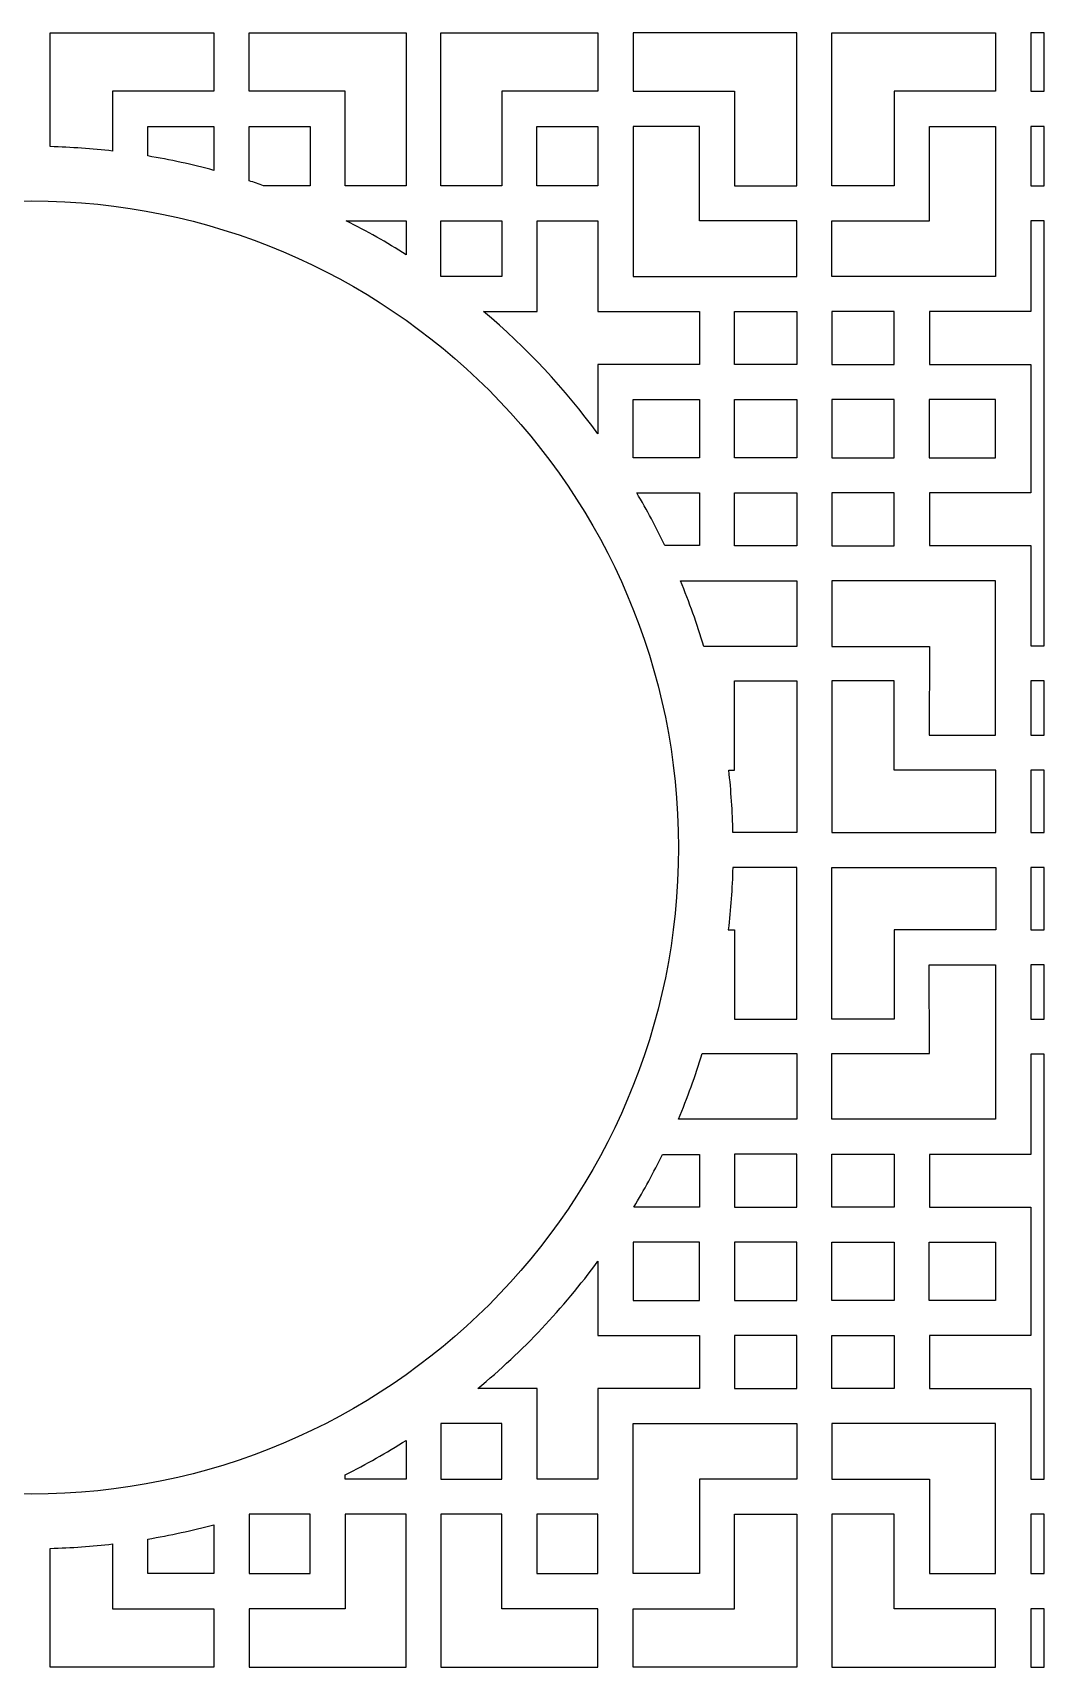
# Model space of a CAD drawing. Header units: centimetres. Extents: x -108 to 108, y -137 to 137.
# Drawn here: x -55.8 to -3.9, y -42 to 42 of the extents above; entities that cross this region are included whole.
import ezdxf

# ---------------------------------------------------------------- set-up
doc = ezdxf.new("R2010")
doc.units = ezdxf.units.CM
doc.header["$MEASUREMENT"] = 0
doc.layers.add('layer 1', color=7, linetype='Continuous')

msp = doc.modelspace()

# ---------------------------------------------------------------- linework, layer by layer
at = {"layer": 'layer 1', "color": 177}
msp.add_ellipse((-55.90237, 0.12312), major_axis=(0, 33.2), ratio=1, dxfattribs=at)
for points, knots in [([(-51.74473, 35.88549), (-51.74473, 35.88549), (-51.7463, 38.95267), (-51.7463, 38.95267), (-51.7463, 38.95267), (-51.7463, 38.95267), (-46.54131, 38.95267), (-46.54131, 38.95267), (-46.54131, 38.95267), (-46.54131, 38.95267), (-46.54131, 41.96267), (-46.54131, 41.96267), (-46.54131, 41.96267), (-46.54131, 41.96267), (-54.94381, 41.96267), (-54.94381, 41.96267), (-54.94381, 41.96267), (-54.94381, 41.96267), (-54.94383, 36.11059), (-54.94383, 36.11059), (-54.94383, 36.11059), (-53.865, 36.08239), (-52.79795, 36.00667), (-51.74473, 35.88549)], [0, 0, 0, 0, 0.14285714, 0.14285714, 0.14285714, 0.14285714, 0.28571429, 0.28571429, 0.28571429, 0.28571429, 0.42857143, 0.42857143, 0.42857143, 0.42857143, 0.57142857, 0.57142857, 0.57142857, 0.57142857, 0.71428571, 0.71428571, 0.71428571, 0.71428571, 1, 1, 1, 1]), ([(-39.80631, 38.95267), (-39.80631, 38.95267), (-39.80631, 34.10767), (-39.80631, 34.10767), (-39.80631, 34.10767), (-39.80631, 34.10767), (-36.67631, 34.10767), (-36.67631, 34.10767), (-36.67631, 34.10767), (-36.67631, 34.10767), (-36.67631, 41.96267), (-36.67631, 41.96267), (-36.67631, 41.96267), (-36.67631, 41.96267), (-44.73881, 41.96267), (-44.73881, 41.96267), (-44.73881, 41.96267), (-44.73881, 41.96267), (-44.73881, 38.95267), (-44.73881, 38.95267), (-44.73881, 38.95267), (-44.73881, 38.95267), (-39.80631, 38.95267), (-39.80631, 38.95267)], [0, 0, 0, 0, 0.14285714, 0.14285714, 0.14285714, 0.14285714, 0.28571429, 0.28571429, 0.28571429, 0.28571429, 0.42857143, 0.42857143, 0.42857143, 0.42857143, 0.57142857, 0.57142857, 0.57142857, 0.57142857, 0.71428571, 0.71428571, 0.71428571, 0.71428571, 1, 1, 1, 1]), ([(-34.89631, 41.96267), (-34.89631, 41.96267), (-34.89631, 34.10767), (-34.89631, 34.10767), (-34.89631, 34.10767), (-34.89631, 34.10767), (-31.7638, 34.10767), (-31.7638, 34.10767), (-31.7638, 34.10767), (-31.7638, 34.10767), (-31.76631, 38.95267), (-31.76631, 38.95267), (-31.76631, 38.95267), (-31.76631, 38.95267), (-26.83381, 38.95267), (-26.83381, 38.95267), (-26.83381, 38.95267), (-26.83381, 38.95267), (-26.83381, 41.96267), (-26.83381, 41.96267), (-26.83381, 41.96267), (-26.83381, 41.96267), (-34.89631, 41.96267), (-34.89631, 41.96267)], [0, 0, 0, 0, 0.14285714, 0.14285714, 0.14285714, 0.14285714, 0.28571429, 0.28571429, 0.28571429, 0.28571429, 0.42857143, 0.42857143, 0.42857143, 0.42857143, 0.57142857, 0.57142857, 0.57142857, 0.57142857, 0.71428571, 0.71428571, 0.71428571, 0.71428571, 1, 1, 1, 1]), ([(-16.62881, 41.96267), (-16.62881, 41.96267), (-16.62881, 34.10767), (-16.62881, 34.10767), (-16.62881, 34.10767), (-16.62881, 34.10767), (-19.82881, 34.10767), (-19.82881, 34.10767), (-19.82881, 34.10767), (-19.82881, 34.10767), (-19.82631, 38.95267), (-19.82631, 38.95267), (-19.82631, 38.95267), (-19.82631, 38.95267), (-25.03131, 38.95267), (-25.03131, 38.95267), (-25.03131, 38.95267), (-25.03131, 38.95267), (-25.03131, 41.96267), (-25.03131, 41.96267), (-25.03131, 41.96267), (-25.03131, 41.96267), (-16.62881, 41.96267), (-16.62881, 41.96267)], [0, 0, 0, 0, 0.14285714, 0.14285714, 0.14285714, 0.14285714, 0.28571429, 0.28571429, 0.28571429, 0.28571429, 0.42857143, 0.42857143, 0.42857143, 0.42857143, 0.57142857, 0.57142857, 0.57142857, 0.57142857, 0.71428571, 0.71428571, 0.71428571, 0.71428571, 1, 1, 1, 1]), ([(-14.82925, 41.96267), (-14.82925, 41.96267), (-14.82925, 34.10767), (-14.82925, 34.10767), (-14.82925, 34.10767), (-14.82925, 34.10767), (-11.62925, 34.10767), (-11.62925, 34.10767), (-11.62925, 34.10767), (-11.62925, 34.10767), (-11.63175, 38.95267), (-11.63175, 38.95267), (-11.63175, 38.95267), (-11.63175, 38.95267), (-6.42675, 38.95267), (-6.42675, 38.95267), (-6.42675, 38.95267), (-6.42675, 38.95267), (-6.42675, 41.96267), (-6.42675, 41.96267), (-6.42675, 41.96267), (-6.42675, 41.96267), (-14.82925, 41.96267), (-14.82925, 41.96267)], [0, 0, 0, 0, 0.14285714, 0.14285714, 0.14285714, 0.14285714, 0.28571429, 0.28571429, 0.28571429, 0.28571429, 0.42857143, 0.42857143, 0.42857143, 0.42857143, 0.57142857, 0.57142857, 0.57142857, 0.57142857, 0.71428571, 0.71428571, 0.71428571, 0.71428571, 1, 1, 1, 1]), ([(-3.92968, 38.95269), (-3.92968, 38.95269), (-4.62425, 38.95267), (-4.62425, 38.95267), (-4.62425, 38.95267), (-4.62425, 38.95267), (-4.62425, 41.96267), (-4.62425, 41.96267), (-4.62425, 41.96267), (-4.62425, 41.96267), (-3.92968, 41.96267), (-3.92968, 41.96267), (-3.92968, 41.96267), (-3.92968, 41.96267), (-3.92968, 38.95269), (-3.92968, 38.95269)], [0, 0, 0, 0, 0.2, 0.2, 0.2, 0.2, 0.4, 0.4, 0.4, 0.4, 0.6, 0.6, 0.6, 0.6, 1, 1, 1, 1]), ([(-46.54286, 34.89387), (-46.54286, 34.89387), (-46.54131, 37.15267), (-46.54131, 37.15267), (-46.54131, 37.15267), (-46.54131, 37.15267), (-49.94381, 37.15267), (-49.94381, 37.15267), (-49.94381, 37.15267), (-49.94381, 37.15267), (-49.94385, 35.63205), (-49.94385, 35.63205), (-49.94385, 35.63205), (-48.79075, 35.43991), (-47.65616, 35.19291), (-46.54286, 34.89387)], [0, 0, 0, 0, 0.2, 0.2, 0.2, 0.2, 0.4, 0.4, 0.4, 0.4, 0.6, 0.6, 0.6, 0.6, 1, 1, 1, 1]), ([(-43.99151, 34.10517), (-43.99151, 34.10517), (-41.60631, 34.10517), (-41.60631, 34.10517), (-41.60631, 34.10517), (-41.60631, 34.10517), (-41.60631, 37.15267), (-41.60631, 37.15267), (-41.60631, 37.15267), (-41.60631, 37.15267), (-44.73881, 37.15267), (-44.73881, 37.15267), (-44.73881, 37.15267), (-44.73881, 37.15267), (-44.73882, 34.35794), (-44.73882, 34.35794), (-44.73882, 34.35794), (-44.48851, 34.27635), (-44.23939, 34.19208), (-43.99151, 34.10517)], [0, 0, 0, 0, 0.16666667, 0.16666667, 0.16666667, 0.16666667, 0.33333333, 0.33333333, 0.33333333, 0.33333333, 0.5, 0.5, 0.5, 0.5, 0.66666667, 0.66666667, 0.66666667, 0.66666667, 1, 1, 1, 1]), ([(-29.96631, 34.10517), (-29.96631, 34.10517), (-26.83381, 34.10517), (-26.83381, 34.10517), (-26.83381, 34.10517), (-26.83381, 34.10517), (-26.83381, 37.15267), (-26.83381, 37.15267), (-26.83381, 37.15267), (-26.83381, 37.15267), (-29.96631, 37.15267), (-29.96631, 37.15267), (-29.96631, 37.15267), (-29.96631, 37.15267), (-29.96631, 34.10517), (-29.96631, 34.10517)], [0, 0, 0, 0, 0.2, 0.2, 0.2, 0.2, 0.4, 0.4, 0.4, 0.4, 0.6, 0.6, 0.6, 0.6, 1, 1, 1, 1]), ([(-21.62881, 32.30517), (-21.62881, 32.30517), (-16.62881, 32.31017), (-16.62881, 32.31017), (-16.62881, 32.31017), (-16.62881, 32.31017), (-16.62881, 29.45017), (-16.62881, 29.45017), (-16.62881, 29.45017), (-16.62881, 29.45017), (-25.03131, 29.45017), (-25.03131, 29.45017), (-25.03131, 29.45017), (-25.03131, 29.45017), (-25.03131, 37.15267), (-25.03131, 37.15267), (-25.03131, 37.15267), (-25.03131, 37.15267), (-21.62881, 37.15267), (-21.62881, 37.15267), (-21.62881, 37.15267), (-21.62881, 37.15267), (-21.62881, 32.30517), (-21.62881, 32.30517)], [0, 0, 0, 0, 0.14285714, 0.14285714, 0.14285714, 0.14285714, 0.28571429, 0.28571429, 0.28571429, 0.28571429, 0.42857143, 0.42857143, 0.42857143, 0.42857143, 0.57142857, 0.57142857, 0.57142857, 0.57142857, 0.71428571, 0.71428571, 0.71428571, 0.71428571, 1, 1, 1, 1]), ([(-9.82925, 32.30517), (-9.82925, 32.30517), (-14.82925, 32.31017), (-14.82925, 32.31017), (-14.82925, 32.31017), (-14.82925, 32.31017), (-14.82925, 29.45017), (-14.82925, 29.45017), (-14.82925, 29.45017), (-14.82925, 29.45017), (-6.42675, 29.45017), (-6.42675, 29.45017), (-6.42675, 29.45017), (-6.42675, 29.45017), (-6.42675, 37.15267), (-6.42675, 37.15267), (-6.42675, 37.15267), (-6.42675, 37.15267), (-9.82925, 37.15267), (-9.82925, 37.15267), (-9.82925, 37.15267), (-9.82925, 37.15267), (-9.82925, 32.30517), (-9.82925, 32.30517)], [0, 0, 0, 0, 0.14285714, 0.14285714, 0.14285714, 0.14285714, 0.28571429, 0.28571429, 0.28571429, 0.28571429, 0.42857143, 0.42857143, 0.42857143, 0.42857143, 0.57142857, 0.57142857, 0.57142857, 0.57142857, 0.71428571, 0.71428571, 0.71428571, 0.71428571, 1, 1, 1, 1]), ([(-3.92968, 34.1052), (-3.92968, 34.1052), (-4.62425, 34.10517), (-4.62425, 34.10517), (-4.62425, 34.10517), (-4.62425, 34.10517), (-4.62425, 37.15267), (-4.62425, 37.15267), (-4.62425, 37.15267), (-4.62425, 37.15267), (-3.92968, 37.15267), (-3.92968, 37.15267), (-3.92968, 37.15267), (-3.92968, 37.15267), (-3.92968, 34.1052), (-3.92968, 34.1052)], [0, 0, 0, 0, 0.2, 0.2, 0.2, 0.2, 0.4, 0.4, 0.4, 0.4, 0.6, 0.6, 0.6, 0.6, 1, 1, 1, 1]), ([(-36.67635, 30.56293), (-36.67635, 30.56293), (-36.67631, 32.30517), (-36.67631, 32.30517), (-36.67631, 32.30517), (-36.67631, 32.30517), (-39.75348, 32.3052), (-39.75348, 32.3052), (-39.75348, 32.3052), (-38.69698, 31.7739), (-37.67021, 31.19207), (-36.67635, 30.56293)], [0, 0, 0, 0, 0.25, 0.25, 0.25, 0.25, 0.5, 0.5, 0.5, 0.5, 1, 1, 1, 1]), ([(-34.89631, 29.44767), (-34.89631, 29.44767), (-31.76381, 29.44767), (-31.76381, 29.44767), (-31.76381, 29.44767), (-31.76381, 29.44767), (-31.76381, 32.30517), (-31.76381, 32.30517), (-31.76381, 32.30517), (-31.76381, 32.30517), (-34.89631, 32.30517), (-34.89631, 32.30517), (-34.89631, 32.30517), (-34.89631, 32.30517), (-34.89631, 29.44767), (-34.89631, 29.44767)], [0, 0, 0, 0, 0.2, 0.2, 0.2, 0.2, 0.4, 0.4, 0.4, 0.4, 0.6, 0.6, 0.6, 0.6, 1, 1, 1, 1]), ([(-26.83378, 21.36159), (-26.83378, 21.36159), (-26.83381, 24.93017), (-26.83381, 24.93017), (-26.83381, 24.93017), (-26.83381, 24.93017), (-21.62881, 24.93016), (-21.62881, 24.93016), (-21.62881, 24.93016), (-21.62881, 24.93016), (-21.62881, 27.65016), (-21.62881, 27.65016), (-21.62881, 27.65016), (-21.62881, 27.65016), (-26.83381, 27.64767), (-26.83381, 27.64767), (-26.83381, 27.64767), (-26.83381, 27.64767), (-26.83381, 32.31017), (-26.83381, 32.31017), (-26.83381, 32.31017), (-26.83381, 32.31017), (-29.96131, 32.31017), (-29.96131, 32.31017), (-29.96131, 32.31017), (-29.96131, 32.31017), (-29.94884, 27.65016), (-29.94884, 27.65016), (-29.94884, 27.65016), (-29.94884, 27.65016), (-32.70349, 27.65019), (-32.70349, 27.65019), (-32.70349, 27.65019), (-30.50643, 25.79658), (-28.53424, 23.68476), (-26.83378, 21.36159)], [0, 0, 0, 0, 0.1, 0.1, 0.1, 0.1, 0.2, 0.2, 0.2, 0.2, 0.3, 0.3, 0.3, 0.3, 0.4, 0.4, 0.4, 0.4, 0.5, 0.5, 0.5, 0.5, 0.6, 0.6, 0.6, 0.6, 0.7, 0.7, 0.7, 0.7, 0.8, 0.8, 0.8, 0.8, 1, 1, 1, 1]), ([(-3.92968, 10.48516), (-3.92968, 10.48516), (-4.62425, 10.48516), (-4.62425, 10.48516), (-4.62425, 10.48516), (-4.62425, 10.48516), (-4.62425, 15.62266), (-4.62425, 15.62266), (-4.62425, 15.62266), (-4.62425, 15.62266), (-9.82925, 15.62266), (-9.82925, 15.62266), (-9.82925, 15.62266), (-9.82925, 15.62266), (-9.82925, 18.33517), (-9.82925, 18.33517), (-9.82925, 18.33517), (-9.82925, 18.33517), (-4.62425, 18.33516), (-4.62425, 18.33516), (-4.62425, 18.33516), (-4.62425, 18.33516), (-4.62425, 24.93017), (-4.62425, 24.93017), (-4.62425, 24.93017), (-4.62425, 24.93017), (-9.82925, 24.93016), (-9.82925, 24.93016), (-9.82925, 24.93016), (-9.82925, 24.93016), (-9.82925, 27.65016), (-9.82925, 27.65016), (-9.82925, 27.65016), (-9.82925, 27.65016), (-4.62425, 27.64767), (-4.62425, 27.64767), (-4.62425, 27.64767), (-4.62425, 27.64767), (-4.62425, 32.31017), (-4.62425, 32.31017), (-4.62425, 32.31017), (-4.62425, 32.31017), (-3.92968, 32.31018), (-3.92968, 32.31018), (-3.92968, 32.31018), (-3.92968, 32.31018), (-3.92968, 10.48516), (-3.92968, 10.48516)], [0, 0, 0, 0, 0.07692308, 0.07692308, 0.07692308, 0.07692308, 0.15384615, 0.15384615, 0.15384615, 0.15384615, 0.23076923, 0.23076923, 0.23076923, 0.23076923, 0.30769231, 0.30769231, 0.30769231, 0.30769231, 0.38461538, 0.38461538, 0.38461538, 0.38461538, 0.46153846, 0.46153846, 0.46153846, 0.46153846, 0.53846154, 0.53846154, 0.53846154, 0.53846154, 0.61538462, 0.61538462, 0.61538462, 0.61538462, 0.69230769, 0.69230769, 0.69230769, 0.69230769, 0.76923077, 0.76923077, 0.76923077, 0.76923077, 0.84615385, 0.84615385, 0.84615385, 0.84615385, 1, 1, 1, 1]), ([(-19.82881, 24.92767), (-19.82881, 24.92767), (-16.62881, 24.92767), (-16.62881, 24.92767), (-16.62881, 24.92767), (-16.62881, 24.92767), (-16.62881, 27.65016), (-16.62881, 27.65016), (-16.62881, 27.65016), (-16.62881, 27.65016), (-19.82881, 27.65016), (-19.82881, 27.65016), (-19.82881, 27.65016), (-19.82881, 27.65016), (-19.82881, 24.92767), (-19.82881, 24.92767)], [0, 0, 0, 0, 0.2, 0.2, 0.2, 0.2, 0.4, 0.4, 0.4, 0.4, 0.6, 0.6, 0.6, 0.6, 1, 1, 1, 1]), ([(-11.62925, 24.92767), (-11.62925, 24.92767), (-14.82925, 24.92767), (-14.82925, 24.92767), (-14.82925, 24.92767), (-14.82925, 24.92767), (-14.82925, 27.65016), (-14.82925, 27.65016), (-14.82925, 27.65016), (-14.82925, 27.65016), (-11.62925, 27.65016), (-11.62925, 27.65016), (-11.62925, 27.65016), (-11.62925, 27.65016), (-11.62925, 24.92767), (-11.62925, 24.92767)], [0, 0, 0, 0, 0.2, 0.2, 0.2, 0.2, 0.4, 0.4, 0.4, 0.4, 0.6, 0.6, 0.6, 0.6, 1, 1, 1, 1]), ([(-25.03131, 20.13517), (-25.03131, 20.13517), (-21.62381, 20.13517), (-21.62381, 20.13517), (-21.62381, 20.13517), (-21.62381, 20.13517), (-21.62381, 23.12516), (-21.62381, 23.12516), (-21.62381, 23.12516), (-21.62381, 23.12516), (-25.03131, 23.12516), (-25.03131, 23.12516), (-25.03131, 23.12516), (-25.03131, 23.12516), (-25.03131, 20.13517), (-25.03131, 20.13517)], [0, 0, 0, 0, 0.2, 0.2, 0.2, 0.2, 0.4, 0.4, 0.4, 0.4, 0.6, 0.6, 0.6, 0.6, 1, 1, 1, 1]), ([(-19.82881, 20.13517), (-19.82881, 20.13517), (-16.62881, 20.13517), (-16.62881, 20.13517), (-16.62881, 20.13517), (-16.62881, 20.13517), (-16.62881, 23.13016), (-16.62881, 23.13016), (-16.62881, 23.13016), (-16.62881, 23.13016), (-19.82881, 23.13016), (-19.82881, 23.13016), (-19.82881, 23.13016), (-19.82881, 23.13016), (-19.82881, 20.13517), (-19.82881, 20.13517)], [0, 0, 0, 0, 0.2, 0.2, 0.2, 0.2, 0.4, 0.4, 0.4, 0.4, 0.6, 0.6, 0.6, 0.6, 1, 1, 1, 1]), ([(-11.62925, 20.13517), (-11.62925, 20.13517), (-14.82925, 20.13517), (-14.82925, 20.13517), (-14.82925, 20.13517), (-14.82925, 20.13517), (-14.82925, 23.13016), (-14.82925, 23.13016), (-14.82925, 23.13016), (-14.82925, 23.13016), (-11.62925, 23.13016), (-11.62925, 23.13016), (-11.62925, 23.13016), (-11.62925, 23.13016), (-11.62925, 20.13517), (-11.62925, 20.13517)], [0, 0, 0, 0, 0.2, 0.2, 0.2, 0.2, 0.4, 0.4, 0.4, 0.4, 0.6, 0.6, 0.6, 0.6, 1, 1, 1, 1]), ([(-6.42675, 20.13517), (-6.42675, 20.13517), (-9.83425, 20.13517), (-9.83425, 20.13517), (-9.83425, 20.13517), (-9.83425, 20.13517), (-9.83425, 23.12516), (-9.83425, 23.12516), (-9.83425, 23.12516), (-9.83425, 23.12516), (-6.42675, 23.12516), (-6.42675, 23.12516), (-6.42675, 23.12516), (-6.42675, 23.12516), (-6.42675, 20.13517), (-6.42675, 20.13517)], [0, 0, 0, 0, 0.2, 0.2, 0.2, 0.2, 0.4, 0.4, 0.4, 0.4, 0.6, 0.6, 0.6, 0.6, 1, 1, 1, 1]), ([(-23.40185, 15.62266), (-23.40185, 15.62266), (-21.62881, 15.62266), (-21.62881, 15.62266), (-21.62881, 15.62266), (-21.62881, 15.62266), (-21.62881, 18.33517), (-21.62881, 18.33517), (-21.62881, 18.33517), (-21.62881, 18.33517), (-24.84386, 18.33523), (-24.84386, 18.33523), (-24.84386, 18.33523), (-24.32611, 17.45432), (-23.84474, 16.54944), (-23.40185, 15.62266)], [0, 0, 0, 0, 0.2, 0.2, 0.2, 0.2, 0.4, 0.4, 0.4, 0.4, 0.6, 0.6, 0.6, 0.6, 1, 1, 1, 1]), ([(-19.82881, 15.62017), (-19.82881, 15.62017), (-16.62881, 15.62017), (-16.62881, 15.62017), (-16.62881, 15.62017), (-16.62881, 15.62017), (-16.62881, 18.33517), (-16.62881, 18.33517), (-16.62881, 18.33517), (-16.62881, 18.33517), (-19.82881, 18.33517), (-19.82881, 18.33517), (-19.82881, 18.33517), (-19.82881, 18.33517), (-19.82881, 15.62017), (-19.82881, 15.62017)], [0, 0, 0, 0, 0.2, 0.2, 0.2, 0.2, 0.4, 0.4, 0.4, 0.4, 0.6, 0.6, 0.6, 0.6, 1, 1, 1, 1]), ([(-11.62925, 15.62017), (-11.62925, 15.62017), (-14.82925, 15.62017), (-14.82925, 15.62017), (-14.82925, 15.62017), (-14.82925, 15.62017), (-14.82925, 18.33517), (-14.82925, 18.33517), (-14.82925, 18.33517), (-14.82925, 18.33517), (-11.62925, 18.33517), (-11.62925, 18.33517), (-11.62925, 18.33517), (-11.62925, 18.33517), (-11.62925, 15.62017), (-11.62925, 15.62017)], [0, 0, 0, 0, 0.2, 0.2, 0.2, 0.2, 0.4, 0.4, 0.4, 0.4, 0.6, 0.6, 0.6, 0.6, 1, 1, 1, 1]), ([(-21.4065, 10.45142), (-21.4065, 10.45142), (-16.62881, 10.45142), (-16.62881, 10.45142), (-16.62881, 10.45142), (-16.62881, 10.45142), (-16.62881, 13.82016), (-16.62881, 13.82016), (-16.62881, 13.82016), (-16.62881, 13.82016), (-22.6007, 13.82023), (-22.6007, 13.82023), (-22.6007, 13.82023), (-22.14898, 12.72345), (-21.74986, 11.59947), (-21.4065, 10.45142)], [0, 0, 0, 0, 0.2, 0.2, 0.2, 0.2, 0.4, 0.4, 0.4, 0.4, 0.6, 0.6, 0.6, 0.6, 1, 1, 1, 1]), ([(-6.42675, 13.82016), (-6.42675, 13.82016), (-6.42675, 5.89517), (-6.42675, 5.89517), (-6.42675, 5.89517), (-6.42675, 5.89517), (-9.83078, 5.89517), (-9.83078, 5.89517), (-9.83078, 5.89517), (-9.83078, 5.89517), (-9.82925, 10.45142), (-9.82925, 10.45142), (-9.82925, 10.45142), (-9.82925, 10.45142), (-14.82925, 10.45142), (-14.82925, 10.45142), (-14.82925, 10.45142), (-14.82925, 10.45142), (-14.82925, 13.82016), (-14.82925, 13.82016), (-14.82925, 13.82016), (-14.82925, 13.82016), (-6.42675, 13.82016), (-6.42675, 13.82016)], [0, 0, 0, 0, 0.14285714, 0.14285714, 0.14285714, 0.14285714, 0.28571429, 0.28571429, 0.28571429, 0.28571429, 0.42857143, 0.42857143, 0.42857143, 0.42857143, 0.57142857, 0.57142857, 0.57142857, 0.57142857, 0.71428571, 0.71428571, 0.71428571, 0.71428571, 1, 1, 1, 1]), ([(-19.91048, 0.89517), (-19.91048, 0.89517), (-16.62881, 0.89517), (-16.62881, 0.89517), (-16.62881, 0.89517), (-16.62881, 0.89517), (-16.62881, 8.68517), (-16.62881, 8.68517), (-16.62881, 8.68517), (-16.62881, 8.68517), (-19.82631, 8.68517), (-19.82631, 8.68517), (-19.82631, 8.68517), (-19.82631, 8.68517), (-19.82631, 4.09517), (-19.82631, 4.09517), (-19.82631, 4.09517), (-19.82631, 4.09517), (-20.1191, 4.0952), (-20.1191, 4.0952), (-20.1191, 4.0952), (-20.00341, 3.04153), (-19.93319, 1.97418), (-19.91048, 0.89517)], [0, 0, 0, 0, 0.14285714, 0.14285714, 0.14285714, 0.14285714, 0.28571429, 0.28571429, 0.28571429, 0.28571429, 0.42857143, 0.42857143, 0.42857143, 0.42857143, 0.57142857, 0.57142857, 0.57142857, 0.57142857, 0.71428571, 0.71428571, 0.71428571, 0.71428571, 1, 1, 1, 1]), ([(-14.82925, 0.89517), (-14.82925, 0.89517), (-14.82925, 8.68517), (-14.82925, 8.68517), (-14.82925, 8.68517), (-14.82925, 8.68517), (-11.63175, 8.68517), (-11.63175, 8.68517), (-11.63175, 8.68517), (-11.63175, 8.68517), (-11.63175, 4.09517), (-11.63175, 4.09517), (-11.63175, 4.09517), (-11.63175, 4.09517), (-6.42425, 4.09517), (-6.42425, 4.09517), (-6.42425, 4.09517), (-6.42425, 4.09517), (-6.42425, 0.89517), (-6.42425, 0.89517), (-6.42425, 0.89517), (-6.42425, 0.89517), (-14.82925, 0.89517), (-14.82925, 0.89517)], [0, 0, 0, 0, 0.14285714, 0.14285714, 0.14285714, 0.14285714, 0.28571429, 0.28571429, 0.28571429, 0.28571429, 0.42857143, 0.42857143, 0.42857143, 0.42857143, 0.57142857, 0.57142857, 0.57142857, 0.57142857, 0.71428571, 0.71428571, 0.71428571, 0.71428571, 1, 1, 1, 1]), ([(-3.92968, 5.89513), (-3.92968, 5.89513), (-4.62425, 5.89517), (-4.62425, 5.89517), (-4.62425, 5.89517), (-4.62425, 5.89517), (-4.62425, 8.68517), (-4.62425, 8.68517), (-4.62425, 8.68517), (-4.62425, 8.68517), (-3.92968, 8.68517), (-3.92968, 8.68517), (-3.92968, 8.68517), (-3.92968, 8.68517), (-3.92968, 5.89513), (-3.92968, 5.89513)], [0, 0, 0, 0, 0.2, 0.2, 0.2, 0.2, 0.4, 0.4, 0.4, 0.4, 0.6, 0.6, 0.6, 0.6, 1, 1, 1, 1]), ([(-3.92968, 0.89517), (-3.92968, 0.89517), (-4.62425, 0.89517), (-4.62425, 0.89517), (-4.62425, 0.89517), (-4.62425, 0.89517), (-4.62425, 4.09517), (-4.62425, 4.09517), (-4.62425, 4.09517), (-4.62425, 4.09517), (-3.92968, 4.09516), (-3.92968, 4.09516), (-3.92968, 4.09516), (-3.92968, 4.09516), (-3.92968, 0.89517), (-3.92968, 0.89517)], [0, 0, 0, 0, 0.2, 0.2, 0.2, 0.2, 0.4, 0.4, 0.4, 0.4, 0.6, 0.6, 0.6, 0.6, 1, 1, 1, 1]), ([(-19.91672, -0.90359), (-19.91672, -0.90359), (-16.62881, -0.90363), (-16.62881, -0.90363), (-16.62881, -0.90363), (-16.62881, -0.90363), (-16.62881, -8.69363), (-16.62881, -8.69363), (-16.62881, -8.69363), (-16.62881, -8.69363), (-19.82631, -8.69363), (-19.82631, -8.69363), (-19.82631, -8.69363), (-19.82631, -8.69363), (-19.82631, -4.10363), (-19.82631, -4.10363), (-19.82631, -4.10363), (-19.82631, -4.10363), (-20.14797, -4.10364), (-20.14797, -4.10364), (-20.14797, -4.10364), (-20.0247, -3.05017), (-19.94695, -1.9828), (-19.91672, -0.90359)], [0, 0, 0, 0, 0.14285714, 0.14285714, 0.14285714, 0.14285714, 0.28571429, 0.28571429, 0.28571429, 0.28571429, 0.42857143, 0.42857143, 0.42857143, 0.42857143, 0.57142857, 0.57142857, 0.57142857, 0.57142857, 0.71428571, 0.71428571, 0.71428571, 0.71428571, 1, 1, 1, 1]), ([(-14.82925, -0.90363), (-14.82925, -0.90363), (-14.82925, -8.69363), (-14.82925, -8.69363), (-14.82925, -8.69363), (-14.82925, -8.69363), (-11.63175, -8.69363), (-11.63175, -8.69363), (-11.63175, -8.69363), (-11.63175, -8.69363), (-11.63175, -4.10363), (-11.63175, -4.10363), (-11.63175, -4.10363), (-11.63175, -4.10363), (-6.42425, -4.10363), (-6.42425, -4.10363), (-6.42425, -4.10363), (-6.42425, -4.10363), (-6.42425, -0.90363), (-6.42425, -0.90363), (-6.42425, -0.90363), (-6.42425, -0.90363), (-14.82925, -0.90363), (-14.82925, -0.90363)], [0, 0, 0, 0, 0.14285714, 0.14285714, 0.14285714, 0.14285714, 0.28571429, 0.28571429, 0.28571429, 0.28571429, 0.42857143, 0.42857143, 0.42857143, 0.42857143, 0.57142857, 0.57142857, 0.57142857, 0.57142857, 0.71428571, 0.71428571, 0.71428571, 0.71428571, 1, 1, 1, 1]), ([(-3.92968, -4.10365), (-3.92968, -4.10365), (-4.62425, -4.10363), (-4.62425, -4.10363), (-4.62425, -4.10363), (-4.62425, -4.10363), (-4.62425, -0.90363), (-4.62425, -0.90363), (-4.62425, -0.90363), (-4.62425, -0.90363), (-3.92968, -0.90363), (-3.92968, -0.90363), (-3.92968, -0.90363), (-3.92968, -0.90363), (-3.92968, -4.10365), (-3.92968, -4.10365)], [0, 0, 0, 0, 0.2, 0.2, 0.2, 0.2, 0.4, 0.4, 0.4, 0.4, 0.6, 0.6, 0.6, 0.6, 1, 1, 1, 1]), ([(-6.42675, -13.82862), (-6.42675, -13.82862), (-6.42675, -5.90363), (-6.42675, -5.90363), (-6.42675, -5.90363), (-6.42675, -5.90363), (-9.83078, -5.90363), (-9.83078, -5.90363), (-9.83078, -5.90363), (-9.83078, -5.90363), (-9.82925, -10.45988), (-9.82925, -10.45988), (-9.82925, -10.45988), (-9.82925, -10.45988), (-14.82925, -10.45988), (-14.82925, -10.45988), (-14.82925, -10.45988), (-14.82925, -10.45988), (-14.82925, -13.82862), (-14.82925, -13.82862), (-14.82925, -13.82862), (-14.82925, -13.82862), (-6.42675, -13.82862), (-6.42675, -13.82862)], [0, 0, 0, 0, 0.14285714, 0.14285714, 0.14285714, 0.14285714, 0.28571429, 0.28571429, 0.28571429, 0.28571429, 0.42857143, 0.42857143, 0.42857143, 0.42857143, 0.57142857, 0.57142857, 0.57142857, 0.57142857, 0.71428571, 0.71428571, 0.71428571, 0.71428571, 1, 1, 1, 1]), ([(-3.92968, -8.69366), (-3.92968, -8.69366), (-4.62425, -8.69363), (-4.62425, -8.69363), (-4.62425, -8.69363), (-4.62425, -8.69363), (-4.62425, -5.90363), (-4.62425, -5.90363), (-4.62425, -5.90363), (-4.62425, -5.90363), (-3.92968, -5.90363), (-3.92968, -5.90363), (-3.92968, -5.90363), (-3.92968, -5.90363), (-3.92968, -8.69366), (-3.92968, -8.69366)], [0, 0, 0, 0, 0.2, 0.2, 0.2, 0.2, 0.4, 0.4, 0.4, 0.4, 0.6, 0.6, 0.6, 0.6, 1, 1, 1, 1]), ([(-22.70671, -13.82868), (-22.70671, -13.82868), (-16.62881, -13.82862), (-16.62881, -13.82862), (-16.62881, -13.82862), (-16.62881, -13.82862), (-16.62881, -10.45988), (-16.62881, -10.45988), (-16.62881, -10.45988), (-16.62881, -10.45988), (-21.48368, -10.45985), (-21.48368, -10.45985), (-21.48368, -10.45985), (-21.8365, -11.6083), (-22.24523, -12.73231), (-22.70671, -13.82868)], [0, 0, 0, 0, 0.2, 0.2, 0.2, 0.2, 0.4, 0.4, 0.4, 0.4, 0.6, 0.6, 0.6, 0.6, 1, 1, 1, 1]), ([(-3.92968, -32.31865), (-3.92968, -32.31865), (-4.62425, -32.31863), (-4.62425, -32.31863), (-4.62425, -32.31863), (-4.62425, -32.31863), (-4.62425, -27.65613), (-4.62425, -27.65613), (-4.62425, -27.65613), (-4.62425, -27.65613), (-9.82925, -27.65862), (-9.82925, -27.65862), (-9.82925, -27.65862), (-9.82925, -27.65862), (-9.82925, -24.93862), (-9.82925, -24.93862), (-9.82925, -24.93862), (-9.82925, -24.93862), (-4.62425, -24.93863), (-4.62425, -24.93863), (-4.62425, -24.93863), (-4.62425, -24.93863), (-4.62425, -18.34362), (-4.62425, -18.34362), (-4.62425, -18.34362), (-4.62425, -18.34362), (-9.82925, -18.34363), (-9.82925, -18.34363), (-9.82925, -18.34363), (-9.82925, -18.34363), (-9.82925, -15.63112), (-9.82925, -15.63112), (-9.82925, -15.63112), (-9.82925, -15.63112), (-4.62425, -15.63112), (-4.62425, -15.63112), (-4.62425, -15.63112), (-4.62425, -15.63112), (-4.62425, -10.49362), (-4.62425, -10.49362), (-4.62425, -10.49362), (-4.62425, -10.49362), (-3.92968, -10.49362), (-3.92968, -10.49362), (-3.92968, -10.49362), (-3.92968, -10.49362), (-3.92968, -32.31865), (-3.92968, -32.31865)], [0, 0, 0, 0, 0.07692308, 0.07692308, 0.07692308, 0.07692308, 0.15384615, 0.15384615, 0.15384615, 0.15384615, 0.23076923, 0.23076923, 0.23076923, 0.23076923, 0.30769231, 0.30769231, 0.30769231, 0.30769231, 0.38461538, 0.38461538, 0.38461538, 0.38461538, 0.46153846, 0.46153846, 0.46153846, 0.46153846, 0.53846154, 0.53846154, 0.53846154, 0.53846154, 0.61538462, 0.61538462, 0.61538462, 0.61538462, 0.69230769, 0.69230769, 0.69230769, 0.69230769, 0.76923077, 0.76923077, 0.76923077, 0.76923077, 0.84615385, 0.84615385, 0.84615385, 0.84615385, 1, 1, 1, 1]), ([(-24.99487, -18.34367), (-24.99487, -18.34367), (-21.62881, -18.34363), (-21.62881, -18.34363), (-21.62881, -18.34363), (-21.62881, -18.34363), (-21.62881, -15.63112), (-21.62881, -15.63112), (-21.62881, -15.63112), (-21.62881, -15.63112), (-23.52475, -15.63116), (-23.52475, -15.63116), (-23.52475, -15.63116), (-23.97682, -16.55831), (-24.46758, -17.46319), (-24.99487, -18.34367)], [0, 0, 0, 0, 0.2, 0.2, 0.2, 0.2, 0.4, 0.4, 0.4, 0.4, 0.6, 0.6, 0.6, 0.6, 1, 1, 1, 1]), ([(-19.82881, -15.62863), (-19.82881, -15.62863), (-16.62881, -15.62863), (-16.62881, -15.62863), (-16.62881, -15.62863), (-16.62881, -15.62863), (-16.62881, -18.34363), (-16.62881, -18.34363), (-16.62881, -18.34363), (-16.62881, -18.34363), (-19.82881, -18.34363), (-19.82881, -18.34363), (-19.82881, -18.34363), (-19.82881, -18.34363), (-19.82881, -15.62863), (-19.82881, -15.62863)], [0, 0, 0, 0, 0.2, 0.2, 0.2, 0.2, 0.4, 0.4, 0.4, 0.4, 0.6, 0.6, 0.6, 0.6, 1, 1, 1, 1]), ([(-11.62925, -15.62863), (-11.62925, -15.62863), (-14.82925, -15.62863), (-14.82925, -15.62863), (-14.82925, -15.62863), (-14.82925, -15.62863), (-14.82925, -18.34363), (-14.82925, -18.34363), (-14.82925, -18.34363), (-14.82925, -18.34363), (-11.62925, -18.34363), (-11.62925, -18.34363), (-11.62925, -18.34363), (-11.62925, -18.34363), (-11.62925, -15.62863), (-11.62925, -15.62863)], [0, 0, 0, 0, 0.2, 0.2, 0.2, 0.2, 0.4, 0.4, 0.4, 0.4, 0.6, 0.6, 0.6, 0.6, 1, 1, 1, 1]), ([(-25.03131, -20.14363), (-25.03131, -20.14363), (-21.62381, -20.14363), (-21.62381, -20.14363), (-21.62381, -20.14363), (-21.62381, -20.14363), (-21.62381, -23.13362), (-21.62381, -23.13362), (-21.62381, -23.13362), (-21.62381, -23.13362), (-25.03131, -23.13362), (-25.03131, -23.13362), (-25.03131, -23.13362), (-25.03131, -23.13362), (-25.03131, -20.14363), (-25.03131, -20.14363)], [0, 0, 0, 0, 0.2, 0.2, 0.2, 0.2, 0.4, 0.4, 0.4, 0.4, 0.6, 0.6, 0.6, 0.6, 1, 1, 1, 1]), ([(-19.82881, -20.14363), (-19.82881, -20.14363), (-16.62881, -20.14363), (-16.62881, -20.14363), (-16.62881, -20.14363), (-16.62881, -20.14363), (-16.62881, -23.13862), (-16.62881, -23.13862), (-16.62881, -23.13862), (-16.62881, -23.13862), (-19.82881, -23.13862), (-19.82881, -23.13862), (-19.82881, -23.13862), (-19.82881, -23.13862), (-19.82881, -20.14363), (-19.82881, -20.14363)], [0, 0, 0, 0, 0.2, 0.2, 0.2, 0.2, 0.4, 0.4, 0.4, 0.4, 0.6, 0.6, 0.6, 0.6, 1, 1, 1, 1]), ([(-11.62925, -20.14363), (-11.62925, -20.14363), (-14.82925, -20.14363), (-14.82925, -20.14363), (-14.82925, -20.14363), (-14.82925, -20.14363), (-14.82925, -23.13862), (-14.82925, -23.13862), (-14.82925, -23.13862), (-14.82925, -23.13862), (-11.62925, -23.13862), (-11.62925, -23.13862), (-11.62925, -23.13862), (-11.62925, -23.13862), (-11.62925, -20.14363), (-11.62925, -20.14363)], [0, 0, 0, 0, 0.2, 0.2, 0.2, 0.2, 0.4, 0.4, 0.4, 0.4, 0.6, 0.6, 0.6, 0.6, 1, 1, 1, 1]), ([(-6.42675, -20.14363), (-6.42675, -20.14363), (-9.83425, -20.14363), (-9.83425, -20.14363), (-9.83425, -20.14363), (-9.83425, -20.14363), (-9.83425, -23.13362), (-9.83425, -23.13362), (-9.83425, -23.13362), (-9.83425, -23.13362), (-6.42675, -23.13362), (-6.42675, -23.13362), (-6.42675, -23.13362), (-6.42675, -23.13362), (-6.42675, -20.14363), (-6.42675, -20.14363)], [0, 0, 0, 0, 0.2, 0.2, 0.2, 0.2, 0.4, 0.4, 0.4, 0.4, 0.6, 0.6, 0.6, 0.6, 1, 1, 1, 1]), ([(-33.0086, -27.65865), (-33.0086, -27.65865), (-29.94884, -27.65862), (-29.94884, -27.65862), (-29.94884, -27.65862), (-29.94884, -27.65862), (-29.96131, -32.31863), (-29.96131, -32.31863), (-29.96131, -32.31863), (-29.96131, -32.31863), (-26.83381, -32.31863), (-26.83381, -32.31863), (-26.83381, -32.31863), (-26.83381, -32.31863), (-26.83381, -27.65613), (-26.83381, -27.65613), (-26.83381, -27.65613), (-26.83381, -27.65613), (-21.62881, -27.65862), (-21.62881, -27.65862), (-21.62881, -27.65862), (-21.62881, -27.65862), (-21.62881, -24.93862), (-21.62881, -24.93862), (-21.62881, -24.93862), (-21.62881, -24.93862), (-26.83381, -24.93863), (-26.83381, -24.93863), (-26.83381, -24.93863), (-26.83381, -24.93863), (-26.83365, -21.11536), (-26.83365, -21.11536), (-26.83365, -21.11536), (-28.61247, -23.54561), (-30.68867, -25.74459), (-33.0086, -27.65865)], [0, 0, 0, 0, 0.1, 0.1, 0.1, 0.1, 0.2, 0.2, 0.2, 0.2, 0.3, 0.3, 0.3, 0.3, 0.4, 0.4, 0.4, 0.4, 0.5, 0.5, 0.5, 0.5, 0.6, 0.6, 0.6, 0.6, 0.7, 0.7, 0.7, 0.7, 0.8, 0.8, 0.8, 0.8, 1, 1, 1, 1]), ([(-19.82881, -24.93613), (-19.82881, -24.93613), (-16.62881, -24.93613), (-16.62881, -24.93613), (-16.62881, -24.93613), (-16.62881, -24.93613), (-16.62881, -27.65862), (-16.62881, -27.65862), (-16.62881, -27.65862), (-16.62881, -27.65862), (-19.82881, -27.65862), (-19.82881, -27.65862), (-19.82881, -27.65862), (-19.82881, -27.65862), (-19.82881, -24.93613), (-19.82881, -24.93613)], [0, 0, 0, 0, 0.2, 0.2, 0.2, 0.2, 0.4, 0.4, 0.4, 0.4, 0.6, 0.6, 0.6, 0.6, 1, 1, 1, 1]), ([(-11.62925, -24.93613), (-11.62925, -24.93613), (-14.82925, -24.93613), (-14.82925, -24.93613), (-14.82925, -24.93613), (-14.82925, -24.93613), (-14.82925, -27.65862), (-14.82925, -27.65862), (-14.82925, -27.65862), (-14.82925, -27.65862), (-11.62925, -27.65862), (-11.62925, -27.65862), (-11.62925, -27.65862), (-11.62925, -27.65862), (-11.62925, -24.93613), (-11.62925, -24.93613)], [0, 0, 0, 0, 0.2, 0.2, 0.2, 0.2, 0.4, 0.4, 0.4, 0.4, 0.6, 0.6, 0.6, 0.6, 1, 1, 1, 1]), ([(-34.89631, -29.45613), (-34.89631, -29.45613), (-31.76381, -29.45613), (-31.76381, -29.45613), (-31.76381, -29.45613), (-31.76381, -29.45613), (-31.76381, -32.31363), (-31.76381, -32.31363), (-31.76381, -32.31363), (-31.76381, -32.31363), (-34.89631, -32.31363), (-34.89631, -32.31363), (-34.89631, -32.31363), (-34.89631, -32.31363), (-34.89631, -29.45613), (-34.89631, -29.45613)], [0, 0, 0, 0, 0.2, 0.2, 0.2, 0.2, 0.4, 0.4, 0.4, 0.4, 0.6, 0.6, 0.6, 0.6, 1, 1, 1, 1]), ([(-21.62881, -32.31363), (-21.62881, -32.31363), (-16.62881, -32.31863), (-16.62881, -32.31863), (-16.62881, -32.31863), (-16.62881, -32.31863), (-16.62881, -29.45863), (-16.62881, -29.45863), (-16.62881, -29.45863), (-16.62881, -29.45863), (-25.03131, -29.45863), (-25.03131, -29.45863), (-25.03131, -29.45863), (-25.03131, -29.45863), (-25.03131, -37.16113), (-25.03131, -37.16113), (-25.03131, -37.16113), (-25.03131, -37.16113), (-21.62881, -37.16113), (-21.62881, -37.16113), (-21.62881, -37.16113), (-21.62881, -37.16113), (-21.62881, -32.31363), (-21.62881, -32.31363)], [0, 0, 0, 0, 0.14285714, 0.14285714, 0.14285714, 0.14285714, 0.28571429, 0.28571429, 0.28571429, 0.28571429, 0.42857143, 0.42857143, 0.42857143, 0.42857143, 0.57142857, 0.57142857, 0.57142857, 0.57142857, 0.71428571, 0.71428571, 0.71428571, 0.71428571, 1, 1, 1, 1]), ([(-9.82925, -32.31363), (-9.82925, -32.31363), (-14.82925, -32.31863), (-14.82925, -32.31863), (-14.82925, -32.31863), (-14.82925, -32.31863), (-14.82925, -29.45863), (-14.82925, -29.45863), (-14.82925, -29.45863), (-14.82925, -29.45863), (-6.42675, -29.45863), (-6.42675, -29.45863), (-6.42675, -29.45863), (-6.42675, -29.45863), (-6.42675, -37.16113), (-6.42675, -37.16113), (-6.42675, -37.16113), (-6.42675, -37.16113), (-9.82925, -37.16113), (-9.82925, -37.16113), (-9.82925, -37.16113), (-9.82925, -37.16113), (-9.82925, -32.31363), (-9.82925, -32.31363)], [0, 0, 0, 0, 0.14285714, 0.14285714, 0.14285714, 0.14285714, 0.28571429, 0.28571429, 0.28571429, 0.28571429, 0.42857143, 0.42857143, 0.42857143, 0.42857143, 0.57142857, 0.57142857, 0.57142857, 0.57142857, 0.71428571, 0.71428571, 0.71428571, 0.71428571, 1, 1, 1, 1]), ([(-39.8063, -32.0856), (-39.8063, -32.0856), (-39.80631, -32.31363), (-39.80631, -32.31363), (-39.80631, -32.31363), (-39.80631, -32.31363), (-36.67631, -32.31363), (-36.67631, -32.31363), (-36.67631, -32.31363), (-36.67631, -32.31363), (-36.67627, -30.31679), (-36.67627, -30.31679), (-36.67627, -30.31679), (-37.6867, -30.95641), (-38.73115, -31.54714), (-39.8063, -32.0856)], [0, 0, 0, 0, 0.2, 0.2, 0.2, 0.2, 0.4, 0.4, 0.4, 0.4, 0.6, 0.6, 0.6, 0.6, 1, 1, 1, 1]), ([(-44.73881, -34.11363), (-44.73881, -34.11363), (-41.60631, -34.11363), (-41.60631, -34.11363), (-41.60631, -34.11363), (-41.60631, -34.11363), (-41.60631, -37.16113), (-41.60631, -37.16113), (-41.60631, -37.16113), (-41.60631, -37.16113), (-44.73881, -37.16113), (-44.73881, -37.16113), (-44.73881, -37.16113), (-44.73881, -37.16113), (-44.73881, -34.11363), (-44.73881, -34.11363)], [0, 0, 0, 0, 0.2, 0.2, 0.2, 0.2, 0.4, 0.4, 0.4, 0.4, 0.6, 0.6, 0.6, 0.6, 1, 1, 1, 1]), ([(-39.80631, -38.96113), (-39.80631, -38.96113), (-39.80631, -34.11613), (-39.80631, -34.11613), (-39.80631, -34.11613), (-39.80631, -34.11613), (-36.67631, -34.11613), (-36.67631, -34.11613), (-36.67631, -34.11613), (-36.67631, -34.11613), (-36.67631, -41.97113), (-36.67631, -41.97113), (-36.67631, -41.97113), (-36.67631, -41.97113), (-44.73881, -41.97113), (-44.73881, -41.97113), (-44.73881, -41.97113), (-44.73881, -41.97113), (-44.73881, -38.96113), (-44.73881, -38.96113), (-44.73881, -38.96113), (-44.73881, -38.96113), (-39.80631, -38.96113), (-39.80631, -38.96113)], [0, 0, 0, 0, 0.14285714, 0.14285714, 0.14285714, 0.14285714, 0.28571429, 0.28571429, 0.28571429, 0.28571429, 0.42857143, 0.42857143, 0.42857143, 0.42857143, 0.57142857, 0.57142857, 0.57142857, 0.57142857, 0.71428571, 0.71428571, 0.71428571, 0.71428571, 1, 1, 1, 1]), ([(-34.89631, -41.97113), (-34.89631, -41.97113), (-34.89631, -34.11613), (-34.89631, -34.11613), (-34.89631, -34.11613), (-34.89631, -34.11613), (-31.7638, -34.11613), (-31.7638, -34.11613), (-31.7638, -34.11613), (-31.7638, -34.11613), (-31.76631, -38.96113), (-31.76631, -38.96113), (-31.76631, -38.96113), (-31.76631, -38.96113), (-26.83381, -38.96113), (-26.83381, -38.96113), (-26.83381, -38.96113), (-26.83381, -38.96113), (-26.83381, -41.97113), (-26.83381, -41.97113), (-26.83381, -41.97113), (-26.83381, -41.97113), (-34.89631, -41.97113), (-34.89631, -41.97113)], [0, 0, 0, 0, 0.14285714, 0.14285714, 0.14285714, 0.14285714, 0.28571429, 0.28571429, 0.28571429, 0.28571429, 0.42857143, 0.42857143, 0.42857143, 0.42857143, 0.57142857, 0.57142857, 0.57142857, 0.57142857, 0.71428571, 0.71428571, 0.71428571, 0.71428571, 1, 1, 1, 1]), ([(-29.96631, -34.11363), (-29.96631, -34.11363), (-26.83381, -34.11363), (-26.83381, -34.11363), (-26.83381, -34.11363), (-26.83381, -34.11363), (-26.83381, -37.16113), (-26.83381, -37.16113), (-26.83381, -37.16113), (-26.83381, -37.16113), (-29.96631, -37.16113), (-29.96631, -37.16113), (-29.96631, -37.16113), (-29.96631, -37.16113), (-29.96631, -34.11363), (-29.96631, -34.11363)], [0, 0, 0, 0, 0.2, 0.2, 0.2, 0.2, 0.4, 0.4, 0.4, 0.4, 0.6, 0.6, 0.6, 0.6, 1, 1, 1, 1]), ([(-16.62881, -41.97113), (-16.62881, -41.97113), (-16.62881, -34.11613), (-16.62881, -34.11613), (-16.62881, -34.11613), (-16.62881, -34.11613), (-19.82881, -34.11613), (-19.82881, -34.11613), (-19.82881, -34.11613), (-19.82881, -34.11613), (-19.82631, -38.96113), (-19.82631, -38.96113), (-19.82631, -38.96113), (-19.82631, -38.96113), (-25.03131, -38.96113), (-25.03131, -38.96113), (-25.03131, -38.96113), (-25.03131, -38.96113), (-25.03131, -41.97113), (-25.03131, -41.97113), (-25.03131, -41.97113), (-25.03131, -41.97113), (-16.62881, -41.97113), (-16.62881, -41.97113)], [0, 0, 0, 0, 0.14285714, 0.14285714, 0.14285714, 0.14285714, 0.28571429, 0.28571429, 0.28571429, 0.28571429, 0.42857143, 0.42857143, 0.42857143, 0.42857143, 0.57142857, 0.57142857, 0.57142857, 0.57142857, 0.71428571, 0.71428571, 0.71428571, 0.71428571, 1, 1, 1, 1]), ([(-14.82925, -41.97113), (-14.82925, -41.97113), (-14.82925, -34.11613), (-14.82925, -34.11613), (-14.82925, -34.11613), (-14.82925, -34.11613), (-11.62925, -34.11613), (-11.62925, -34.11613), (-11.62925, -34.11613), (-11.62925, -34.11613), (-11.63175, -38.96113), (-11.63175, -38.96113), (-11.63175, -38.96113), (-11.63175, -38.96113), (-6.42675, -38.96113), (-6.42675, -38.96113), (-6.42675, -38.96113), (-6.42675, -38.96113), (-6.42675, -41.97113), (-6.42675, -41.97113), (-6.42675, -41.97113), (-6.42675, -41.97113), (-14.82925, -41.97113), (-14.82925, -41.97113)], [0, 0, 0, 0, 0.14285714, 0.14285714, 0.14285714, 0.14285714, 0.28571429, 0.28571429, 0.28571429, 0.28571429, 0.42857143, 0.42857143, 0.42857143, 0.42857143, 0.57142857, 0.57142857, 0.57142857, 0.57142857, 0.71428571, 0.71428571, 0.71428571, 0.71428571, 1, 1, 1, 1]), ([(-3.92968, -37.1611), (-3.92968, -37.1611), (-4.62425, -37.16113), (-4.62425, -37.16113), (-4.62425, -37.16113), (-4.62425, -37.16113), (-4.62425, -34.11363), (-4.62425, -34.11363), (-4.62425, -34.11363), (-4.62425, -34.11363), (-3.92968, -34.11363), (-3.92968, -34.11363), (-3.92968, -34.11363), (-3.92968, -34.11363), (-3.92968, -37.1611), (-3.92968, -37.1611)], [0, 0, 0, 0, 0.2, 0.2, 0.2, 0.2, 0.4, 0.4, 0.4, 0.4, 0.6, 0.6, 0.6, 0.6, 1, 1, 1, 1]), ([(-49.9438, -35.38586), (-49.9438, -35.38586), (-49.94381, -37.16113), (-49.94381, -37.16113), (-49.94381, -37.16113), (-49.94381, -37.16113), (-46.54131, -37.16113), (-46.54131, -37.16113), (-46.54131, -37.16113), (-46.54131, -37.16113), (-46.54302, -34.64775), (-46.54302, -34.64775), (-46.54302, -34.64775), (-47.65623, -34.94676), (-48.79076, -35.19373), (-49.9438, -35.38586)], [0, 0, 0, 0, 0.2, 0.2, 0.2, 0.2, 0.4, 0.4, 0.4, 0.4, 0.6, 0.6, 0.6, 0.6, 1, 1, 1, 1]), ([(-54.94382, -35.86437), (-54.94382, -35.86437), (-54.94381, -41.97113), (-54.94381, -41.97113), (-54.94381, -41.97113), (-54.94381, -41.97113), (-46.54131, -41.97113), (-46.54131, -41.97113), (-46.54131, -41.97113), (-46.54131, -41.97113), (-46.54131, -38.96113), (-46.54131, -38.96113), (-46.54131, -38.96113), (-46.54131, -38.96113), (-51.7463, -38.96113), (-51.7463, -38.96113), (-51.7463, -38.96113), (-51.7463, -38.96113), (-51.74457, -35.63929), (-51.74457, -35.63929), (-51.74457, -35.63929), (-52.79783, -35.76047), (-53.86494, -35.83616), (-54.94382, -35.86437)], [0, 0, 0, 0, 0.14285714, 0.14285714, 0.14285714, 0.14285714, 0.28571429, 0.28571429, 0.28571429, 0.28571429, 0.42857143, 0.42857143, 0.42857143, 0.42857143, 0.57142857, 0.57142857, 0.57142857, 0.57142857, 0.71428571, 0.71428571, 0.71428571, 0.71428571, 1, 1, 1, 1]), ([(-3.92968, -41.97115), (-3.92968, -41.97115), (-4.62425, -41.97113), (-4.62425, -41.97113), (-4.62425, -41.97113), (-4.62425, -41.97113), (-4.62425, -38.96113), (-4.62425, -38.96113), (-4.62425, -38.96113), (-4.62425, -38.96113), (-3.92968, -38.96113), (-3.92968, -38.96113), (-3.92968, -38.96113), (-3.92968, -38.96113), (-3.92968, -41.97115), (-3.92968, -41.97115)], [0, 0, 0, 0, 0.2, 0.2, 0.2, 0.2, 0.4, 0.4, 0.4, 0.4, 0.6, 0.6, 0.6, 0.6, 1, 1, 1, 1])]:
    msp.add_open_spline(points, degree=3, knots=knots, dxfattribs=at)

doc.saveas('drawing.dxf')
